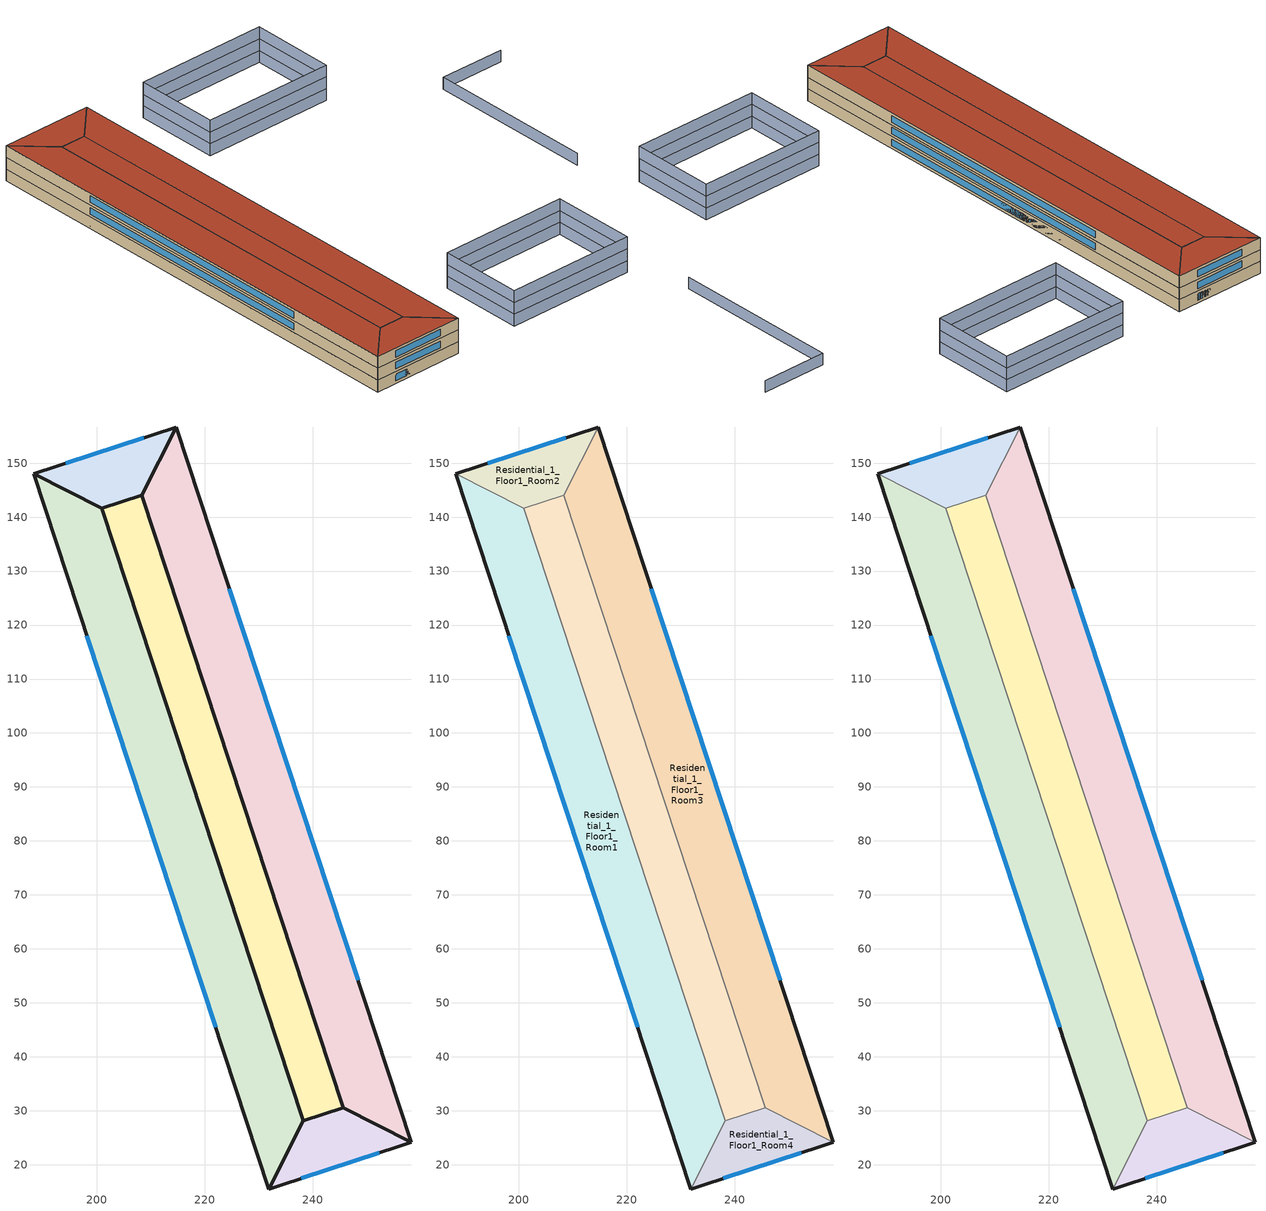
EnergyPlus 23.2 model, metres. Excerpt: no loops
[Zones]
Ground_Residential_1_Floor1_Room1
 floor ground (Typical Insulated Carpeted 8in Slab Floor-R5): 200.92,141.65 238.24,28.11 231.86,15.48 188.29,148.02 z0
 wall ground (Generic Interior Wall): 231.86,15.48 238.24,28.11 200.92,141.65 188.29,148.02 z0:3.5
 wall ground (Typical Insulated Steel Framed Exterior Wall-R19): 188.29,148.02 231.86,15.48 z0:3.5
 window inside (U 0.48 SHGC 0.40 Dbl Ref-D Clr 6mm/13mm): 198.15,118.05 222.01,45.46 z0.79:2.71
 ceiling ground (Generic Interior Ceiling): 188.29,148.02 231.86,15.48 238.24,28.11 200.92,141.65 z3.5
Ground_Residential_1_Floor1_Room2
 floor ground (Typical Insulated Carpeted 8in Slab Floor-R5): 214.7,156.7 208.33,144.08 200.92,141.65 188.29,148.02 z0
 wall ground (Generic Interior Wall): 188.29,148.02 200.92,141.65 208.33,144.08 214.7,156.7 z0:3.5
 wall ground (Typical Insulated Steel Framed Exterior Wall-R19): 214.7,156.7 188.29,148.02 z0:3.5
 window inside (U 0.48 SHGC 0.40 Dbl Ref-D Clr 6mm/13mm): 208.73,154.74 194.27,149.99 z0.79:2.71
 ceiling ground (Generic Interior Ceiling): 188.29,148.02 200.92,141.65 208.33,144.08 214.7,156.7 z3.5
Ground_Residential_1_Floor1_Room3
 floor ground (Typical Insulated Carpeted 8in Slab Floor-R5): 214.7,156.7 258.27,24.17 245.65,30.54 208.33,144.08 z0
 wall ground (Generic Interior Wall): 214.7,156.7 208.33,144.08 245.65,30.54 258.27,24.17 z0:3.5
 wall ground (Typical Insulated Steel Framed Exterior Wall-R19): 258.27,24.17 214.7,156.7 z0:3.5
 window inside (U 0.48 SHGC 0.40 Dbl Ref-D Clr 6mm/13mm): 248.42,54.14 224.56,126.73 z0.79:2.71
 ceiling ground (Generic Interior Ceiling): 214.7,156.7 208.33,144.08 245.65,30.54 258.27,24.17 z3.5
Ground_Residential_1_Floor1_Room4
 floor ground (Typical Insulated Carpeted 8in Slab Floor-R5): 258.27,24.17 231.86,15.48 238.24,28.11 245.65,30.54 z0
 wall ground (Generic Interior Wall): 258.27,24.17 245.65,30.54 238.24,28.11 231.86,15.48 z0:3.5
 wall ground (Typical Insulated Steel Framed Exterior Wall-R19): 231.86,15.48 258.27,24.17 z0:3.5
 window inside (U 0.48 SHGC 0.40 Dbl Ref-D Clr 6mm/13mm): 237.83,17.45 252.3,22.2 z0.79:2.71
 ceiling ground (Generic Interior Ceiling): 238.24,28.11 231.86,15.48 258.27,24.17 245.65,30.54 z3.5
Ground_Residential_1_Floor1_Room5
 floor ground (Typical Insulated Carpeted 8in Slab Floor-R5): 208.33,144.08 245.65,30.54 238.24,28.11 200.92,141.65 z0
 wall ground (Generic Interior Wall): 208.33,144.08 200.92,141.65 238.24,28.11 245.65,30.54 208.33,144.08 z0:3.5
 ceiling ground (Generic Interior Ceiling): 200.92,141.65 238.24,28.11 245.65,30.54 208.33,144.08 z3.5
Residential_1_Floor1_Room1
 floor to Ground_Residential_1_Floor1_Room1 (Generic Interior Floor): 200.92,141.65 238.24,28.11 231.86,15.48 188.29,148.02 z3.5
 wall outside (Typical Insulated Steel Framed Exterior Wall-R19): 188.29,148.02 231.86,15.48 z3.5:7
 wall to Residential_1_Floor1_Room4 (Generic Interior Wall): 231.86,15.48 238.24,28.11 z3.5:7
 wall to Residential_1_Floor1_Room5 (Generic Interior Wall): 238.24,28.11 200.92,141.65 z3.5:7
 wall to Residential_1_Floor1_Room2 (Generic Interior Wall): 200.92,141.65 188.29,148.02 z3.5:7
 window (U 0.48 SHGC 0.40 Dbl Ref-D Clr 6mm/13mm): 198.15,118.05 222.01,45.46 z4.29:6.21
Residential_1_Floor1_Room2
 floor to Ground_Residential_1_Floor1_Room2 (Generic Interior Floor): 214.7,156.7 208.33,144.08 200.92,141.65 188.29,148.02 z3.5
 wall outside (Typical Insulated Steel Framed Exterior Wall-R19): 214.7,156.7 188.29,148.02 z3.5:7
 wall to Residential_1_Floor1_Room5 (Generic Interior Wall): 200.92,141.65 208.33,144.08 z3.5:7
 wall to Residential_1_Floor1_Room3 (Generic Interior Wall): 208.33,144.08 214.7,156.7 z3.5:7
 window (U 0.48 SHGC 0.40 Dbl Ref-D Clr 6mm/13mm): 208.73,154.74 194.27,149.99 z4.29:6.21
Residential_1_Floor1_Room3
 floor to Ground_Residential_1_Floor1_Room3 (Generic Interior Floor): 214.7,156.7 258.27,24.17 245.65,30.54 208.33,144.08 z3.5
 wall outside (Typical Insulated Steel Framed Exterior Wall-R19): 258.27,24.17 214.7,156.7 z3.5:7
 wall to Residential_1_Floor1_Room5 (Generic Interior Wall): 208.33,144.08 245.65,30.54 z3.5:7
 wall to Residential_1_Floor1_Room4 (Generic Interior Wall): 245.65,30.54 258.27,24.17 z3.5:7
 window (U 0.48 SHGC 0.40 Dbl Ref-D Clr 6mm/13mm): 248.42,54.14 224.56,126.73 z4.29:6.21
Residential_1_Floor1_Room4
 floor to Ground_Residential_1_Floor1_Room4 (Generic Interior Floor): 258.27,24.17 231.86,15.48 238.24,28.11 245.65,30.54 z3.5
 wall outside (Typical Insulated Steel Framed Exterior Wall-R19): 231.86,15.48 258.27,24.17 z3.5:7
 wall to Residential_1_Floor1_Room5 (Generic Interior Wall): 245.65,30.54 238.24,28.11 z3.5:7
 window (U 0.48 SHGC 0.40 Dbl Ref-D Clr 6mm/13mm): 237.83,17.45 252.3,22.2 z4.29:6.21
Residential_1_Floor1_Room5
 floor to Ground_Residential_1_Floor1_Room5 (Generic Interior Floor): 208.33,144.08 245.65,30.54 238.24,28.11 200.92,141.65 z3.5
Top_Residential_1_Floor1_Room1
 floor to Residential_1_Floor1_Room1 (Generic Interior Floor): 200.92,141.65 238.24,28.11 231.86,15.48 188.29,148.02 z7
 wall outside (Typical Insulated Steel Framed Exterior Wall-R19): 188.29,148.02 231.86,15.48 z7:10.5
 wall to Top_Residential_1_Floor1_Room4 (Generic Interior Wall): 231.86,15.48 238.24,28.11 z7:10.5
 wall to Top_Residential_1_Floor1_Room5 (Generic Interior Wall): 238.24,28.11 200.92,141.65 z7:10.5
 wall to Top_Residential_1_Floor1_Room2 (Generic Interior Wall): 200.92,141.65 188.29,148.02 z7:10.5
 window (U 0.48 SHGC 0.40 Dbl Ref-D Clr 6mm/13mm): 198.15,118.05 222.01,45.46 z7.79:9.71
 roof outside (Typical IEAD Roof-R32): 188.29,148.02 231.86,15.48 238.24,28.11 200.92,141.65 z10.5
Top_Residential_1_Floor1_Room2
 floor to Residential_1_Floor1_Room2 (Generic Interior Floor): 214.7,156.7 208.33,144.08 200.92,141.65 188.29,148.02 z7
 wall outside (Typical Insulated Steel Framed Exterior Wall-R19): 214.7,156.7 188.29,148.02 z7:10.5
 wall to Top_Residential_1_Floor1_Room5 (Generic Interior Wall): 200.92,141.65 208.33,144.08 z7:10.5
 wall to Top_Residential_1_Floor1_Room3 (Generic Interior Wall): 208.33,144.08 214.7,156.7 z7:10.5
 window (U 0.48 SHGC 0.40 Dbl Ref-D Clr 6mm/13mm): 208.73,154.74 194.27,149.99 z7.79:9.71
 roof outside (Typical IEAD Roof-R32): 188.29,148.02 200.92,141.65 208.33,144.08 214.7,156.7 z10.5
Top_Residential_1_Floor1_Room3
 floor to Residential_1_Floor1_Room3 (Generic Interior Floor): 214.7,156.7 258.27,24.17 245.65,30.54 208.33,144.08 z7
 wall outside (Typical Insulated Steel Framed Exterior Wall-R19): 258.27,24.17 214.7,156.7 z7:10.5
 wall to Top_Residential_1_Floor1_Room5 (Generic Interior Wall): 208.33,144.08 245.65,30.54 z7:10.5
 wall to Top_Residential_1_Floor1_Room4 (Generic Interior Wall): 245.65,30.54 258.27,24.17 z7:10.5
 window (U 0.48 SHGC 0.40 Dbl Ref-D Clr 6mm/13mm): 248.42,54.14 224.56,126.73 z7.79:9.71
 roof outside (Typical IEAD Roof-R32): 214.7,156.7 208.33,144.08 245.65,30.54 258.27,24.17 z10.5
Top_Residential_1_Floor1_Room4
 floor to Residential_1_Floor1_Room4 (Generic Interior Floor): 258.27,24.17 231.86,15.48 238.24,28.11 245.65,30.54 z7
 wall outside (Typical Insulated Steel Framed Exterior Wall-R19): 231.86,15.48 258.27,24.17 z7:10.5
 wall to Top_Residential_1_Floor1_Room5 (Generic Interior Wall): 245.65,30.54 238.24,28.11 z7:10.5
 window (U 0.48 SHGC 0.40 Dbl Ref-D Clr 6mm/13mm): 237.83,17.45 252.3,22.2 z7.79:9.71
 roof outside (Typical IEAD Roof-R32): 238.24,28.11 231.86,15.48 258.27,24.17 245.65,30.54 z10.5
Top_Residential_1_Floor1_Room5
 floor to Residential_1_Floor1_Room5 (Generic Interior Floor): 208.33,144.08 245.65,30.54 238.24,28.11 200.92,141.65 z7
 roof outside (Typical IEAD Roof-R32): 200.92,141.65 238.24,28.11 245.65,30.54 208.33,144.08 z10.5
shading: 326.54,149.2 307.84,143.06 / 307.84,143.06 323.55,95.27 / 268.77,54.32 276.63,30.43 / 276.63,30.43 313.5,42.55 / 313.5,42.55 305.65,66.44 / 305.65,66.44 268.77,54.32 / 232.73,161.73 240.58,137.84 / 240.58,137.84 278.49,150.3 / 278.49,150.3 270.64,174.19 / 270.64,174.19 232.73,161.73 z0:3.5; 268.77,54.32 276.63,30.43 / 276.63,30.43 313.5,42.55 / 313.5,42.55 305.65,66.44 / 305.65,66.44 268.77,54.32 / 232.73,161.73 240.58,137.84 / 240.58,137.84 278.49,150.3 / 278.49,150.3 270.64,174.19 / 270.64,174.19 232.73,161.73 z3.5:7; 268.77,54.32 276.63,30.43 / 276.63,30.43 313.5,42.55 / 313.5,42.55 305.65,66.44 / 305.65,66.44 268.77,54.32 / 232.73,161.73 240.58,137.84 / 240.58,137.84 278.49,150.3 / 278.49,150.3 270.64,174.19 / 270.64,174.19 232.73,161.73 z7:10.5
[Building]
Residential 1: North Axis {deg}=0; Terrain=City; Solar Distribution=FullExterior
[Site:Location]
Site 1: Latitude {deg}=0; Longitude {deg}=0; Time Zone {hr}=0; Elevation {m}=0
[Site:WaterMainsTemperature]
Calculation Method=CorrelationFromWeatherFile
[SizingPeriod:DesignDay] Day of Month=21; Dry-Bulb Temperature Range Modifier Type=DefaultMultipliers; Barometric Pressure {Pa}=98769; Rain Indicator=No; Snow Indicator=No; Daylight Saving Time Indicator=No; Begin Environment Reset Mode=FullResetAtBeginEnvironment
Name | Month | Day Type | Maximum Dry-Bulb Temperature {C} | Daily Dry-Bulb Temperature Range {deltaC} | Humidity Condition Type | Wetbulb or DewPoint at Maximum Dry-Bulb {C} | Wind Speed {m/s} | Wind Direction {deg} | Solar Model Indicator | ASHRAE Clear Sky Optical Depth for Beam Irradiance (taub) | ASHRAE Clear Sky Optical Depth for Diffuse Irradiance (taud) | Enthalpy at Maximum Dry-Bulb {J/kg} | Sky Clearness
Buffalo Ann Clg .4% Condns DB=>MWB | 7 | SummerDesignDay | 30.3 | 9.3 | Wetbulb | 21.8 | 5.7 | 240 | ASHRAETau | 0.462 | 2.001
Buffalo Ann Clg .4% Condns DP=>MDB | 7 | SummerDesignDay | 26.2 | 9.3 | Dewpoint | 22.4 | 5.7 | 240 | ASHRAETau | 0.462 | 2.001
Buffalo Ann Clg .4% Condns Enth=>MDB | 7 | SummerDesignDay | 27.9 | 9.3 | Enthalpy |  | 5.7 | 240 | ASHRAETau | 0.462 | 2.001 | 72100
Buffalo Ann Clg .4% Condns WB=>MDB | 7 | SummerDesignDay | 27.8 | 9.3 | Wetbulb | 23.8 | 5.7 | 240 | ASHRAETau | 0.462 | 2.001
Buffalo Ann Htg 99.6% Condns DB | 1 | WinterDesignDay | -16.3 | 0 | Wetbulb | -16.3 | 5.1 | 270 | ASHRAEClearSky |  |  |  | 0
Buffalo Ann Htg Wind 99.6% Condns WS=>MCDB | 1 | WinterDesignDay | -2.3 | 0 | Wetbulb | -2.3 | 15.7 | 270 | ASHRAEClearSky |  |  |  | 0
Buffalo Ann Hum_n 99.6% Condns DP=>MCDB | 1 | WinterDesignDay | -15.5 | 0 | Dewpoint | -20.4 | 5.1 | 270 | ASHRAEClearSky |  |  |  | 0
[Material] Thermal Absorptance=0.9
Name | Roughness | Thickness {m} | Conductivity {W/m-K} | Density {kg/m3} | Specific Heat {J/kg-K} | Solar Absorptance | Visible Absorptance
25mm Stucco | Smooth | 0.0254 | 0.719518 | 1856 | 839.458 | 0.7 | 0.7
5/8 in. Gypsum Board | MediumSmooth | 0.0159 | 0.159893 | 800.002 | 1089.3 | 0.7 | 0.7
8 in. Normalweight Concrete Floor | MediumRough | 0.2032 | 2.30846 | 2322.01 | 831.464 | 0.7 | 0.7
Generic Acoustic Tile | MediumSmooth | 0.02 | 0.06 | 368 | 590 | 0.2 | 0.2
Generic Ceiling Air Gap | Smooth | 0.1 | 0.556 | 1.28 | 1000 | 0.7 | 0.7
Generic Gypsum Board | MediumSmooth | 0.0127 | 0.16 | 800 | 1090 | 0.5 | 0.5
Generic LW Concrete | MediumRough | 0.1 | 0.53 | 1280 | 840 | 0.8 | 0.8
Generic Wall Air Gap | Smooth | 0.1 | 0.667 | 1.28 | 1000 | 0.7 | 0.7
Metal Roof Surface | Smooth | 0.0008 | 45.2497 | 7824.02 | 499.678 | 0.7 | 0.7
Roof Membrane | VeryRough | 0.0095 | 0.159893 | 1121.29 | 1459.06 | 0.7 | 0.7
[Material:NoMass] Thermal Absorptance=0.9; Solar Absorptance=0.7
Name | Roughness | Thermal Resistance {m2-K/W} | Visible Absorptance
Typical Carpet Pad | VeryRough | 0.21648 | 0.8
Typical Insulation-R17 | MediumSmooth | 2.99387 | 0.7
Typical Insulation-R31 | MediumSmooth | 5.45942 | 0.7
Typical Insulation-R4 | MediumSmooth | 0.704441 | 0.7
[WindowMaterial:Gas]
AIR 13MM: Gas Type=Air; Thickness {m}=0.0127
[WindowMaterial:Glazing] Optical Data Type=SpectralAverage; Thickness {m}=0.006; Infrared Transmittance at Normal Incidence=0; Front Side Infrared Hemispherical Emissivity=0.84; Conductivity {W/m-K}=0.899398; Dirt Correction Factor for Solar and Visible Transmittance=1; Solar Diffusing=No
Name | Solar Transmittance at Normal Incidence | Front Side Solar Reflectance at Normal Incidence | Back Side Solar Reflectance at Normal Incidence | Visible Transmittance at Normal Incidence | Front Side Visible Reflectance at Normal Incidence | Back Side Visible Reflectance at Normal Incidence | Back Side Infrared Hemispherical Emissivity
CLEAR 6MM | 0.775 | 0.071 | 0.071 | 0.881 | 0.08 | 0.08 | 0.84
REF D CLEAR 6MM | 0.429 | 0.308 | 0.379 | 0.334 | 0.453 | 0.505 | 0.82
[Construction]
Generic Interior Ceiling: Generic LW Concrete, Generic Ceiling Air Gap, Generic Acoustic Tile
Generic Interior Floor: Generic Acoustic Tile, Generic Ceiling Air Gap, Generic LW Concrete
Generic Interior Wall: Generic Gypsum Board, Generic Wall Air Gap, Generic Gypsum Board
Typical IEAD Roof-R32: Roof Membrane, Typical Insulation-R31, Metal Roof Surface
Typical Insulated Carpeted 8in Slab Floor-R5: Typical Insulation-R4, 8 in. Normalweight Concrete Floor, Typical Carpet Pad
Typical Insulated Steel Framed Exterior Wall-R19: 25mm Stucco, 5/8 in. Gypsum Board, Typical Insulation-R17, 5/8 in. Gypsum Board
U 0.48 SHGC 0.40 Dbl Ref-D Clr 6mm/13mm: REF D CLEAR 6MM, AIR 13MM, CLEAR 6MM
[Zone] Multiplier=1; Ceiling Height {m}=3.5; Part of Total Floor Area=Yes
Name | Volume {m3}
Ground_Residential_1_Floor1_Room1; Ground_Residential_1_Floor1_Room3; Residential_1_Floor1_Room1; Residential_1_Floor1_Room3; Top_Residential_1_Floor1_Room1; Top_Residential_1_Floor1_Room3 | 4533.01
Ground_Residential_1_Floor1_Room2; Residential_1_Floor1_Room2; Top_Residential_1_Floor1_Room2 | 623.003
Ground_Residential_1_Floor1_Room4; Residential_1_Floor1_Room4; Top_Residential_1_Floor1_Room4 | 623.005
Ground_Residential_1_Floor1_Room5; Residential_1_Floor1_Room5; Top_Residential_1_Floor1_Room5 | 3262.79
[Space] Space Type=MidriseApartment Building
Name | Zone
Ground_Residential_1_Floor1_Room1_Space | Ground_Residential_1_Floor1_Room1
Ground_Residential_1_Floor1_Room2_Space | Ground_Residential_1_Floor1_Room2
Ground_Residential_1_Floor1_Room3_Space | Ground_Residential_1_Floor1_Room3
Ground_Residential_1_Floor1_Room4_Space | Ground_Residential_1_Floor1_Room4
Ground_Residential_1_Floor1_Room5_Space | Ground_Residential_1_Floor1_Room5
Residential_1_Floor1_Room1_Space | Residential_1_Floor1_Room1
Residential_1_Floor1_Room2_Space | Residential_1_Floor1_Room2
Residential_1_Floor1_Room3_Space | Residential_1_Floor1_Room3
Residential_1_Floor1_Room4_Space | Residential_1_Floor1_Room4
Residential_1_Floor1_Room5_Space | Residential_1_Floor1_Room5
Top_Residential_1_Floor1_Room1_Space | Top_Residential_1_Floor1_Room1
Top_Residential_1_Floor1_Room2_Space | Top_Residential_1_Floor1_Room2
Top_Residential_1_Floor1_Room3_Space | Top_Residential_1_Floor1_Room3
Top_Residential_1_Floor1_Room4_Space | Top_Residential_1_Floor1_Room4
Top_Residential_1_Floor1_Room5_Space | Top_Residential_1_Floor1_Room5
[SpaceList]
MidriseApartment Building: Top_Residential_1_Floor1_Room4_Space, Ground_Residential_1_Floor1_Room1_Space, Residential_1_Floor1_Room3_Space, Ground_Residential_1_Floor1_Room5_Space, Ground_Residential_1_Floor1_Room2_Space, Ground_Residential_1_Floor1_Room4_Space, Ground_Residential_1_Floor1_Room3_Space, Residential_1_Floor1_Room1_Space, Residential_1_Floor1_Room2_Space, Residential_1_Floor1_Room4_Space, Residential_1_Floor1_Room5_Space, Top_Residential_1_Floor1_Room1_Space, Top_Residential_1_Floor1_Room2_Space, Top_Residential_1_Floor1_Room3_Space, Top_Residential_1_Floor1_Room5_Space
[Lights]
MidriseApartment Building_Lighting: Zone or ZoneList or Space or SpaceList=MidriseApartment Building; Schedule=MidriseApartment Building_Lighting Schedule; Design Level Calculation Method=Watts/Area; Watts per Zone Floor Area {W/m2}=8.83452; Return Air Fraction=0; Fraction Radiant=0.6; Fraction Visible=0.2; Fraction Replaceable=1
[People]
MidriseApartment Building_People: Zone or ZoneList or Space or SpaceList=MidriseApartment Building; Number of People Schedule=MidriseApartment Building_People_Occ Schedule; Number of People Calculation Method=People/Area; People per Floor Area {person/m2}=0.0250249; Fraction Radiant=0.3; Activity Level Schedule=MidriseApartment Building_People_Act Schedule
[ElectricEquipment]
MidriseApartment Building_Electric Equipment: Zone or ZoneList or Space or SpaceList=MidriseApartment Building; Schedule=MidriseApartment Building_Electric Equipment Schedule; Design Level Calculation Method=Watts/Area; Watts per Zone Floor Area {W/m2}=6.009; Fraction Latent=0; Fraction Radiant=0.5; Fraction Lost=0
[ZoneInfiltration:DesignFlowRate]
MidriseApartment Building_Infiltration: Zone or ZoneList or Space or SpaceList=MidriseApartment Building; Schedule=MidriseApartment Building_Infiltration Schedule; Design Flow Rate Calculation Method=Flow/ExteriorArea; Flow Rate per Exterior Surface Area {m3/s-m2}=0.00056896; Constant Term Coefficient=1; Temperature Term Coefficient=0; Velocity Term Coefficient=0
[Schedule:Day:Interval]
MidriseApartment Building_Lighting Schedule_Sunday; MidriseApartment Building_Lighting Schedule_Hol 1: No, 04:00, 0.0676088, 05:00, 0.0873608, 06:00, 0.121927, 07:00, 0.126865, 08:00, 0.121927, 09:00, 0.0873608, 15:00, 0.0774848, 16:00, 0.0922989, 17:00, 0.126865, 18:00, 0.156493, 19:00, 0.191059, 21:00, 0.215749, 22:00, 0.166369, 23:00, 0.116989, 24:00, 0.0824228
Schedule Day 2: No, 04:00, 0.0676088, 05:00, 0.0873608, 06:00, 0.121927, 07:00, 0.126865, 08:00, 0.121927, 09:00, 0.103952, 12:00, 0.0940759, 13:00, 0.0916694, 15:00, 0.0940759, 16:00, 0.10889, 17:00, 0.143456, 18:00, 0.156493, 19:00, 0.191059, 21:00, 0.215749, 22:00, 0.166369, 23:00, 0.116989, 24:00, 0.0824228
MidriseApartment Building_Lighting Schedule_SmrDsn 1: No, 04:00, 0.0906942, 05:00, 0.110446, 06:00, 0.145012, 07:00, 0.14995, 08:00, 0.145012, 09:00, 0.110446, 15:00, 0.10057, 16:00, 0.115384, 17:00, 0.14995, 18:00, 0.179579, 19:00, 0.214145, 21:00, 0.238835, 22:00, 0.189455, 23:00, 0.140074, 24:00, 0.105508
MidriseApartment Building_Lighting Schedule_WntrDsn 1: No, 04:00, 0.0625412, 05:00, 0.0822933, 06:00, 0.116859, 07:00, 0.121797, 08:00, 0.116859, 09:00, 0.0822933, 15:00, 0.0724173, 16:00, 0.0872313, 17:00, 0.121797, 18:00, 0.151426, 19:00, 0.185992, 21:00, 0.210682, 22:00, 0.161302, 23:00, 0.111921, 24:00, 0.0773553
MidriseApartment Building_People_Occ Schedule_Sunday; MidriseApartment Building_People_Occ Schedule_SmrDsn 1; MidriseApartment Building_People_Occ Schedule_WntrDsn 1; MidriseApartment Building_People_Occ Schedule_Hol 1: No, 07:00, 0.96875, 08:00, 0.823438, 09:00, 0.377813, 16:00, 0.242188, 17:00, 0.290625, 18:00, 0.50375, 21:00, 0.842813, 24:00, 0.96875
Schedule Day 4: No, 07:00, 0.96875, 08:00, 0.823438, 09:00, 0.409062, 12:00, 0.273437, 13:00, 0.257812, 16:00, 0.273437, 17:00, 0.321875, 18:00, 0.50375, 21:00, 0.842813, 24:00, 0.96875
MidriseApartment Building_People_Act Schedule_Sunday; MidriseApartment Building_People_Act Schedule_SmrDsn 1; MidriseApartment Building_People_Act Schedule_WntrDsn 1; MidriseApartment Building_People_Act Schedule_Hol 1: No, 24:00, 95
MidriseApartment Building_Electric Equipment Schedule_Sunday; MidriseApartment Building_Electric Equipment Schedule_Hol 1: No, 01:00, 0.403846, 02:00, 0.368937, 03:00, 0.351482, 04:00, 0.342754, 05:00, 0.347709, 06:00, 0.401256, 07:00, 0.517078, 08:00, 0.622991, 09:00, 0.631718, 10:00, 0.625581, 11:00, 0.623216, 12:00, 0.631943, 13:00, 0.623216, 14:00, 0.597033, 15:00, 0.588306, 16:00, 0.614488, 17:00, 0.739038, 19:00, 0.928452, 20:00, 0.85745, 21:00, 0.82254, 22:00, 0.77772, 23:00, 0.645626, 24:00, 0.522259
Schedule Day 5: No, 01:00, 0.403846, 02:00, 0.368937, 03:00, 0.351482, 04:00, 0.342754, 05:00, 0.347709, 06:00, 0.401256, 07:00, 0.517078, 08:00, 0.626161, 09:00, 0.651626, 10:00, 0.645488, 11:00, 0.643124, 12:00, 0.651851, 13:00, 0.64156, 14:00, 0.616941, 15:00, 0.608214, 16:00, 0.634396, 17:00, 0.758946, 18:00, 0.931623, 19:00, 0.928452, 20:00, 0.85745, 21:00, 0.82254, 22:00, 0.77772, 23:00, 0.645626, 24:00, 0.522259
MidriseApartment Building_Electric Equipment Schedule_SmrDsn 1: No, 01:00, 0.448441, 02:00, 0.413531, 03:00, 0.396076, 05:00, 0.387349, 06:00, 0.430986, 07:00, 0.526988, 08:00, 0.622991, 09:00, 0.631718, 10:00, 0.640446, 11:00, 0.657901, 12:00, 0.666628, 13:00, 0.657901, 14:00, 0.631718, 15:00, 0.622991, 16:00, 0.649173, 17:00, 0.753903, 19:00, 0.928452, 20:00, 0.86736, 21:00, 0.83245, 22:00, 0.79754, 23:00, 0.675356, 24:00, 0.561898
MidriseApartment Building_Electric Equipment Schedule_WntrDsn 1: No, 01:00, 0.403846, 02:00, 0.368937, 03:00, 0.351482, 05:00, 0.342754, 06:00, 0.386392, 07:00, 0.482394, 08:00, 0.578396, 09:00, 0.587124, 10:00, 0.595851, 11:00, 0.613306, 12:00, 0.622033, 13:00, 0.613306, 14:00, 0.587124, 15:00, 0.578396, 16:00, 0.604579, 17:00, 0.709308, 19:00, 0.883858, 20:00, 0.822766, 21:00, 0.787856, 22:00, 0.752946, 23:00, 0.630761, 24:00, 0.517304
MidriseApartment Building_Infiltration Schedule_Hol 1; MidriseApartment Building_Infiltration Schedule_SmrDsn 1; MidriseApartment Building_Infiltration Schedule_Sunday; MidriseApartment Building_Infiltration Schedule_WntrDsn 1: No, 24:00, 1
[Schedule:Week:Daily]
MidriseApartment Building_Lighting Schedule Week Rule - Jan1-Dec31: MidriseApartment Building_Lighting Schedule_Sunday, Schedule Day 2, Schedule Day 2, Schedule Day 2, Schedule Day 2, Schedule Day 2, MidriseApartment Building_Lighting Schedule_Sunday, MidriseApartment Building_Lighting Schedule_Hol 1, MidriseApartment Building_Lighting Schedule_SmrDsn 1, MidriseApartment Building_Lighting Schedule_WntrDsn 1, MidriseApartment Building_Lighting Schedule_Sunday, MidriseApartment Building_Lighting Schedule_Sunday
MidriseApartment Building_People_Occ Schedule Week Rule - Jan1-Dec31: MidriseApartment Building_People_Occ Schedule_Sunday, Schedule Day 4, Schedule Day 4, Schedule Day 4, Schedule Day 4, Schedule Day 4, MidriseApartment Building_People_Occ Schedule_Sunday, MidriseApartment Building_People_Occ Schedule_Hol 1, MidriseApartment Building_People_Occ Schedule_SmrDsn 1, MidriseApartment Building_People_Occ Schedule_WntrDsn 1, MidriseApartment Building_People_Occ Schedule_Sunday, MidriseApartment Building_People_Occ Schedule_Sunday
MidriseApartment Building_People_Act Schedule Week Rule - Jan1-Dec31: MidriseApartment Building_People_Act Schedule_Sunday, MidriseApartment Building_People_Act Schedule_Sunday, MidriseApartment Building_People_Act Schedule_Sunday, MidriseApartment Building_People_Act Schedule_Sunday, MidriseApartment Building_People_Act Schedule_Sunday, MidriseApartment Building_People_Act Schedule_Sunday, MidriseApartment Building_People_Act Schedule_Sunday, MidriseApartment Building_People_Act Schedule_Hol 1, MidriseApartment Building_People_Act Schedule_SmrDsn 1, MidriseApartment Building_People_Act Schedule_WntrDsn 1, MidriseApartment Building_People_Act Schedule_Sunday, MidriseApartment Building_People_Act Schedule_Sunday
MidriseApartment Building_Electric Equipment Schedule Week Rule - Jan1-Dec31: MidriseApartment Building_Electric Equipment Schedule_Sunday, Schedule Day 5, Schedule Day 5, Schedule Day 5, Schedule Day 5, Schedule Day 5, MidriseApartment Building_Electric Equipment Schedule_Sunday, MidriseApartment Building_Electric Equipment Schedule_Hol 1, MidriseApartment Building_Electric Equipment Schedule_SmrDsn 1, MidriseApartment Building_Electric Equipment Schedule_WntrDsn 1, MidriseApartment Building_Electric Equipment Schedule_Sunday, MidriseApartment Building_Electric Equipment Schedule_Sunday
MidriseApartment Building_Infiltration Schedule Week Rule - Jan1-Dec31: MidriseApartment Building_Infiltration Schedule_Sunday, MidriseApartment Building_Infiltration Schedule_Sunday, MidriseApartment Building_Infiltration Schedule_Sunday, MidriseApartment Building_Infiltration Schedule_Sunday, MidriseApartment Building_Infiltration Schedule_Sunday, MidriseApartment Building_Infiltration Schedule_Sunday, MidriseApartment Building_Infiltration Schedule_Sunday, MidriseApartment Building_Infiltration Schedule_Hol 1, MidriseApartment Building_Infiltration Schedule_SmrDsn 1, MidriseApartment Building_Infiltration Schedule_WntrDsn 1, MidriseApartment Building_Infiltration Schedule_Sunday, MidriseApartment Building_Infiltration Schedule_Sunday
[Schedule:Year]
MidriseApartment Building_Lighting Schedule: MidriseApartment Building_Lighting Schedule Week Rule - Jan1-Dec31, 1, 1, 12, 31
MidriseApartment Building_People_Occ Schedule: MidriseApartment Building_People_Occ Schedule Week Rule - Jan1-Dec31, 1, 1, 12, 31
MidriseApartment Building_People_Act Schedule: MidriseApartment Building_People_Act Schedule Week Rule - Jan1-Dec31, 1, 1, 12, 31
MidriseApartment Building_Electric Equipment Schedule: MidriseApartment Building_Electric Equipment Schedule Week Rule - Jan1-Dec31, 1, 1, 12, 31
MidriseApartment Building_Infiltration Schedule: MidriseApartment Building_Infiltration Schedule Week Rule - Jan1-Dec31, 1, 1, 12, 31
